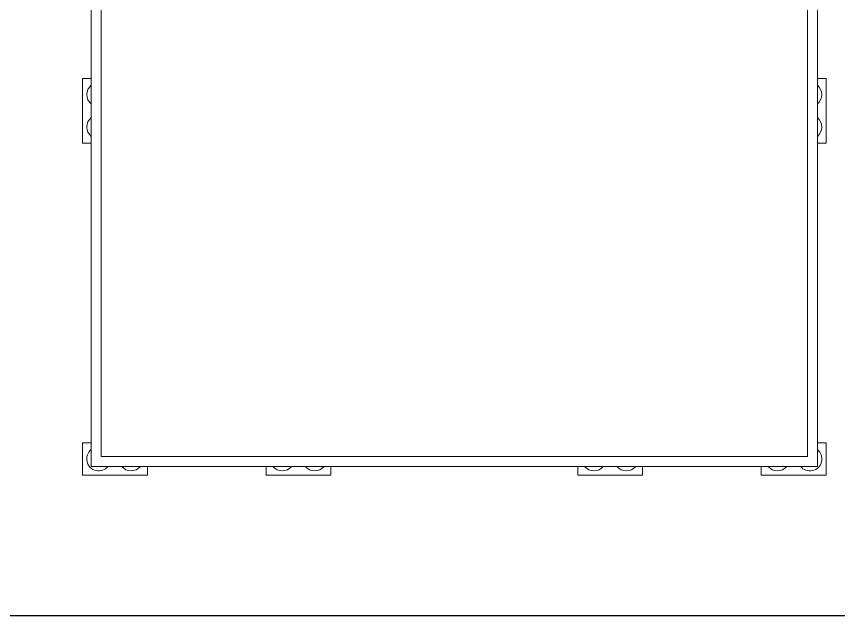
# Model space of a CAD drawing. Header units: inches. Extents: x 258415 to 640093, y 441672 to 945769.
# Drawn here: x 273835 to 290320, y 492831 to 504843 of the extents above; entities that cross this region are included whole.
import ezdxf

# ---------------------------------------------------------------- set-up
doc = ezdxf.new("R2010")
doc.units = ezdxf.units.IN
doc.header["$MEASUREMENT"] = 0
for name, color, linetype, lineweight in [('1', 1, 'Continuous', 50), ('A-WALL-PRHT', 4, 'Continuous', 18), ('A-WALL-TILE', 8, 'Continuous', 9)]:
    doc.layers.add(name, color=color, linetype=linetype, lineweight=lineweight)

# ---------------------------------------------------------------- blocks, each defined once
blk = doc.blocks.new('first floor villa 2')
at = {"layer": 'A-WALL-PRHT', "elevation": 0}
for points in [[(116495, 29767), (116495, 17197), (101935, 17197), (101935, 29742)], [(116295, 29767), (116295, 17397), (102135, 17397), (102135, 29742)]]:
    blk.add_lwpolyline(points, dxfattribs=at)
at = {"layer": 'A-WALL-TILE', "color": 1, "elevation": 0}
for points in [[(101935, 24977), (101760, 24977), (101760, 23677), (101935, 23677)], [(116495, 23677), (116670, 23677), (116670, 24977), (116495, 24977)], [(103060, 17197), (103060, 17022), (101760, 17022), (101760, 17672), (101935, 17672)], [(115370, 17197), (115370, 17022), (116670, 17022), (116670, 17672), (116495, 17672)], [(106740, 17197), (106740, 17022), (105440, 17022), (105440, 17197)], [(111690, 17197), (111690, 17022), (112990, 17022), (112990, 17197)]]:
    blk.add_lwpolyline(points, dxfattribs=at)
at = {"layer": 'A-WALL-TILE', "color": 1}
for centre, start, end in [((102085, 24652, 0), 128.6822, 231.3178), ((116345, 24652, 0), 308.6822, 51.3178), ((102085, 24002, 0), 128.6822, 231.3178), ((116345, 24002, 0), 308.6822, 51.3178), ((102085, 17347, 0), 128.6822, 321.3178), ((116345, 17347, 0), 218.6822, 51.3178), ((102735, 17347, 0), 218.6822, 321.3178), ((105765, 17347, 0), 218.6822, 321.3178), ((106415, 17347, 0), 218.6822, 321.3178), ((112015, 17347, 0), 218.6822, 321.3178), ((112665, 17347, 0), 218.6822, 321.3178), ((115695, 17347, 0), 218.6822, 321.3178)]:
    blk.add_arc(centre, 240, start, end, dxfattribs=at)
at = {"layer": 'Defpoints'}
blk.add_lwpolyline([(133415, 62606), (85015, 62606), (85015, 14206), (133415, 14206)], close=True, dxfattribs=at)

msp = doc.modelspace()

# ---------------------------------------------------------------- block references
at = {"layer": '1'}
msp.add_blockref('first floor villa 2', (173399.642, 478624.578), dxfattribs=at)

doc.saveas('drawing.dxf')
